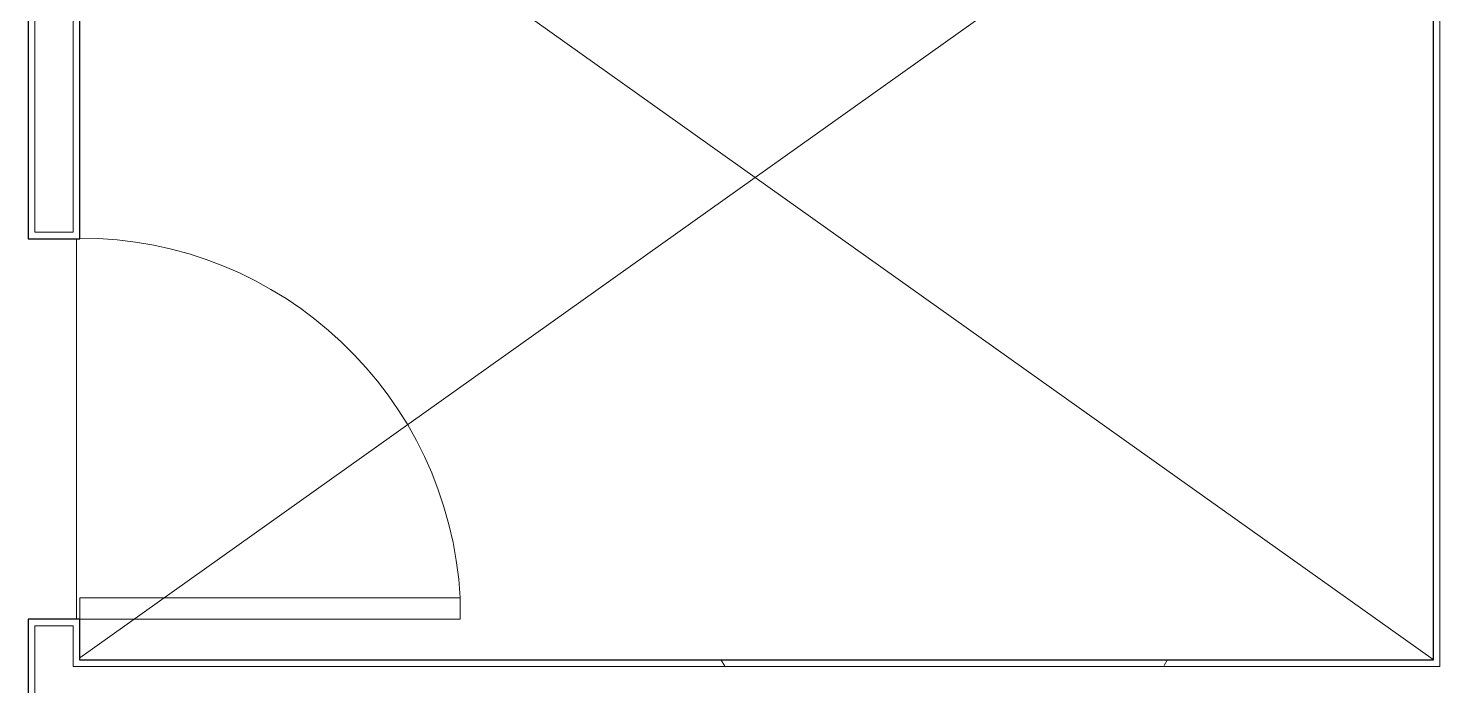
# Model space of a CAD drawing. Header units: inches. Extents: x -1442 to 59636, y -36095 to 792.
# Drawn here: x 58442.4 to 58576, y -22559.4 to -22497.1 of the extents above; entities that cross this region are included whole.
import ezdxf

# ---------------------------------------------------------------- set-up
doc = ezdxf.new("R2010")
doc.units = ezdxf.units.IN
doc.header["$MEASUREMENT"] = 0
for name, color, linetype, lineweight in [('A-DOOR', 31, 'Continuous', 9), ('A-FLOR', 192, 'Continuous', 9), ('A-WALL', 113, 'Continuous', 9), ('A-WALL-PATT', 111, 'Continuous', 25), ('I-WALL', 2, 'Continuous', 9)]:
    doc.layers.add(name, color=color, linetype=linetype, lineweight=lineweight)
pattern_1 = [(0, (33272.468, 0), (61.44, 15.36), [2.534, -43.546, 2.534, -43.546, -245.76]), (0, (33272.468, 0), (61.44, 15.36), [-92.16, 2.534, -89.626, 2.534, -43.546, -107.52]), (0, (33272.468, 0), (61.44, 15.36), [-230.4, 2.534, -28.186, 2.534, -74.266]), (120, (33295.508, 7.68), (-44.02215, 45.528601), [2.534, -43.546, 2.534, -43.546, -245.76]), (120, (33295.508, 7.68), (-44.02215, 45.528601), [-92.16, 2.534, -89.626, 2.534, -43.546, -107.52]), (120, (33295.508, 7.68), (-44.02215, 45.528601), [-230.4, 2.534, -28.186, 2.534, -74.266]), (240, (33303.188, 38.4), (-17.41785, -60.888601), [2.534, -43.546, 2.534, -43.546, -245.76]), (240, (33303.188, 38.4), (-17.41785, -60.888601), [-92.16, 2.534, -89.626, 2.534, -43.546, -107.52]), (240, (33303.188, 38.4), (-17.41785, -60.888601), [-230.4, 2.534, -28.186, 2.534, -74.266])]

# ---------------------------------------------------------------- blocks, each defined once
blk = doc.blocks.new('Struct_Xcel_Sports Complex_rvt-2-Egress Plan')
at = {"layer": 'A-FLOR', "color": 7}
for p, q in [((25238.77, -22511.24), (25215.3, -22494.55)), ((25262.23, -22494.55), (25238.77, -22511.24)), ((25174.83, -22556.71), (25238.77, -22511.24)), ((25302.95, -22556.88), (25238.77, -22511.24)), ((25174.52, -22517.05), (25174.52, -22553.05))]:
    blk.add_line(p, q, dxfattribs=at)
blk = doc.blocks.new('Single-Flush - 36_ x 84_-1318898-Egress Plan')
at = {"layer": 'A-DOOR', "lineweight": 13}
for p, q in [((16, 2.44), (16, 38.45)), ((18, 38.45), (16, 38.45)), ((18, 2.44), (18, 38.45)), ((18, 2.44), (16, 2.44))]:
    blk.add_line(p, q, dxfattribs=at)
at = {"layer": 'A-DOOR'}
blk.add_arc((18, 2.44), 36.07, 93.1789, 180, dxfattribs=at)

msp = doc.modelspace()

# ---------------------------------------------------------------- hatches: boundary and pattern name
at = {"layer": 'A-WALL-PATT', "lineweight": 9}
h = msp.add_hatch(dxfattribs=at)
h.set_pattern_fill('FP_13', color=256, style=0, pattern_type=2)
h.set_pattern_definition(pattern_1)
h.paths.add_polyline_path([(58575.42, -22787.3), (58576.05, -22787.3), (58575.98, -22561.18), (58575.42, -22561.18), (58575.42, -22787.19)], flags=0)
h.paths.add_polyline_path([(58575.57, -22557.55), (58576.05, -22557.55), (58576.05, -22369.55), (58575.42, -22369.55), (58575.48, -22557.55)], flags=0)
h = msp.add_hatch(dxfattribs=at)
h.set_pattern_fill('FP_13', color=256, style=0, pattern_type=2)
h.set_pattern_definition(pattern_1)
h.paths.add_polyline_path([(58442.42, -22787.3), (58443.05, -22787.3), (58443.05, -22627.18), (58442.42, -22627.18), (58442.42, -22786.55)], flags=0)
h.paths.add_polyline_path([(58443.05, -22623.55), (58443.05, -22602.68), (58444.86, -22602.68), (58444.86, -22602.05), (58442.42, -22602.05), (58442.42, -22623.55)], flags=0)
h.paths.add_polyline_path([(58444.86, -22566.05), (58444.86, -22565.43), (58443.05, -22565.43), (58443.05, -22553.68), (58444.86, -22553.68), (58444.86, -22553.05), (58442.42, -22553.05), (58442.42, -22566.05), (58443.15, -22566.05)], flags=0)
h.paths.add_polyline_path([(58443.05, -22517.05), (58444.86, -22517.05), (58444.86, -22516.43), (58443.05, -22516.43), (58443.05, -22405.68), (58444.86, -22405.68), (58444.85, -22405.05), (58442.42, -22405.05), (58442.42, -22517.05), (58443.05, -22517.05)], flags=0)
h.paths.add_polyline_path([(58443.05, -22373.05), (58444.86, -22373.05), (58444.86, -22372.43), (58443.05, -22372.43), (58443.02, -22370.3), (58442.42, -22370.3), (58442.42, -22373.05)], flags=0)
h = msp.add_hatch(dxfattribs=at)
h.set_pattern_fill('FP_13', color=256, style=0, pattern_type=2)
h.set_pattern_definition(pattern_1)
h.paths.add_polyline_path([(58446.98, -22787.3), (58447.3, -22787.3), (58447.3, -22602.05), (58444.86, -22602.05), (58444.86, -22602.68), (58446.67, -22602.68), (58446.67, -22787.3)], flags=0)
h.paths.add_polyline_path([(58446.67, -22566.05), (58447.3, -22566.05), (58447.3, -22561.18), (58446.67, -22561.18), (58446.67, -22565.43), (58444.86, -22565.43), (58444.86, -22566.05), (58446.56, -22566.05)], flags=0)
h.paths.add_polyline_path([(58446.98, -22557.55), (58447.3, -22557.55), (58447.3, -22553.05), (58444.86, -22553.05), (58444.86, -22553.68), (58446.67, -22553.68), (58446.67, -22557.55)], flags=0)
h.paths.add_polyline_path([(58447.3, -22517.05), (58447.3, -22405.05), (58444.86, -22405.05), (58444.86, -22405.68), (58446.67, -22405.68), (58446.67, -22516.43), (58444.86, -22516.43), (58444.86, -22517.05), (58446.98, -22517.05)], flags=0)
h.paths.add_polyline_path([(58444.86, -22373.05), (58447.3, -22373.05), (58447.3, -22370.3), (58446.67, -22370.3), (58446.67, -22372.43), (58444.86, -22372.43)], flags=0)
h = msp.add_hatch(dxfattribs=at)
h.set_pattern_fill('FP_13', color=256, style=0, pattern_type=2)
h.set_pattern_definition(pattern_1)
h.paths.add_polyline_path([(58558.58, -22557.55), (58575.42, -22557.55), (58575.4, -22556.93), (58447.3, -22556.93), (58447.3, -22557.55), (58513.34, -22557.55)], flags=0)

# ---------------------------------------------------------------- linework, layer by layer
at = {"layer": 'A-WALL'}
for p, q in [((58576.05, -22370.3), (58576.05, -22557.55)), ((58443.05, -22405.68), (58443.05, -22516.43)), ((58446.67, -22516.43), (58446.67, -22405.68)), ((58443.05, -22516.43), (58446.67, -22516.43)), ((58446.67, -22553.68), (58443.05, -22553.68)), ((58443.05, -22553.68), (58443.05, -22565.43)), ((58446.67, -22557.55), (58446.67, -22553.68)), ((58576.05, -22557.55), (58446.67, -22557.55))]:
    msp.add_line(p, q, dxfattribs=at)
at = {"layer": 'I-WALL', "lineweight": 25}
for p, q in [((58575.42, -22370.3), (58575.42, -22556.93)), ((58442.42, -22405.05), (58442.42, -22517.05)), ((58447.3, -22517.05), (58447.3, -22405.05)), ((58442.42, -22517.05), (58447.3, -22517.05)), ((58447.3, -22553.05), (58442.42, -22553.05)), ((58442.42, -22553.05), (58442.42, -22566.05)), ((58447.3, -22556.93), (58447.3, -22553.05)), ((58575.42, -22556.93), (58447.3, -22556.93))]:
    msp.add_line(p, q, dxfattribs=at)

# ---------------------------------------------------------------- block references
at = {"color": 250, "lineweight": 5}
msp.add_blockref('Struct_Xcel_Sports Complex_rvt-2-Egress Plan', (33272.47, 0), dxfattribs=at)
at = {"layer": 'A-DOOR', "lineweight": 13, "rotation": 270}
msp.add_blockref('Single-Flush - 36_ x 84_-1318898-Egress Plan', (58444.86, -22535.05), dxfattribs=at)

doc.saveas('drawing.dxf')
